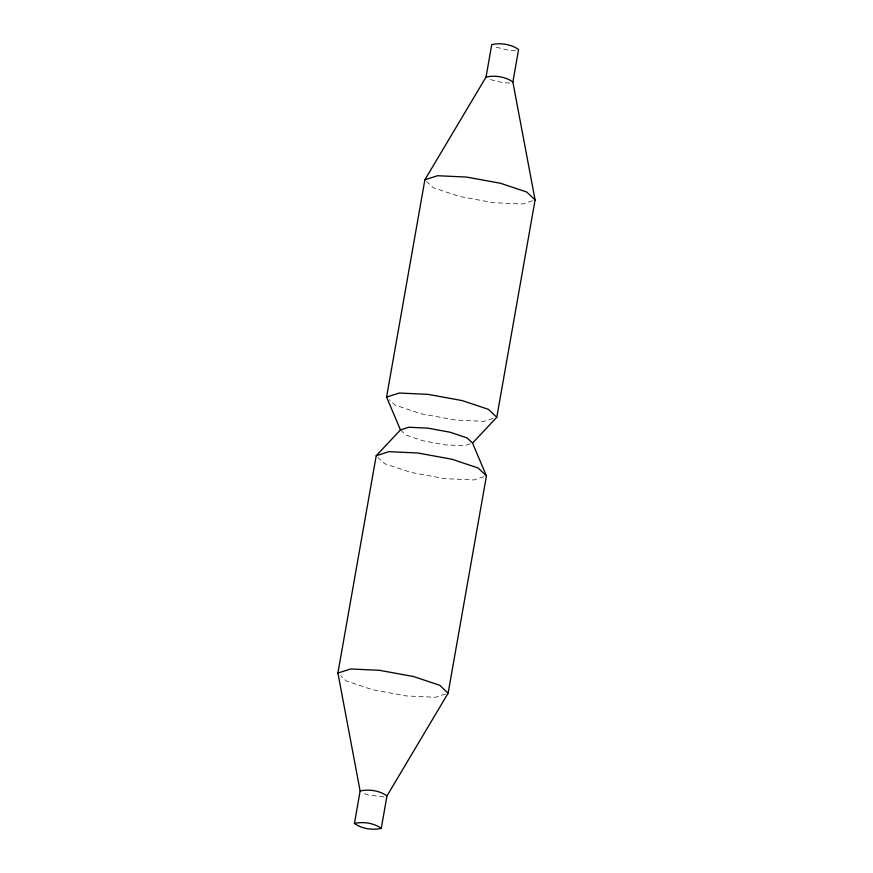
<?xml version="1.0" encoding="UTF-8"?>
<svg xmlns="http://www.w3.org/2000/svg" width="873" height="873" viewBox="0 0 873 873"><rect width="100%" height="100%" fill="white"/><g stroke="black" fill="none" stroke-linecap="round" stroke-linejoin="round"><path stroke-width="0.65" stroke-dasharray="4.37 3.27" d="M532.563 200.757L522.403 204.02L493.507 202.689L459.449 196.458L433.237 187.717L426.733 181.551M492.972 418.483L484.089 421.332L455.193 420L421.135 413.78L394.912 405.028L389.347 399.747M470.165 443.855L464.24 445.754L445.339 444.881L423.067 440.81L405.934 435.092L401.373 430.771M483.904 476.702L473.744 479.964L444.859 478.633L410.79 472.402L384.578 463.661L378.074 457.496M445.579 694.024L435.431 697.276L406.534 695.945L372.476 689.725L346.265 680.973L340.688 675.691M515.496 50.547L508.457 50.219L493.769 46.575M509.777 83L502.739 82.673L488.051 79.028M383.891 796.896L368.559 795.052L362.175 792.924"/><path stroke-width="1.31" d="M337.906 673.05L376.219 455.739L400.467 429.909L408.76 427.246L427.661 428.119L449.933 432.19L467.066 437.908L472.533 443.091L486.436 475.894L448.122 693.206L386.979 795.903L381.261 828.357C372.564 830.376 361.629 828.772 354.416 823.446L360.134 790.993L337.906 673.05L350.597 668.98L379.493 670.311L413.551 676.542L439.763 685.283L448.122 693.206M400.467 429.909L386.564 397.106L424.878 179.794L486.021 77.097L491.739 44.643C500.436 42.624 511.371 44.228 518.584 49.554L512.866 82.007L535.094 199.95L496.781 417.261L472.533 443.091M486.021 77.097C494.707 75.078 505.653 76.682 512.866 82.007M424.878 179.794L437.569 175.724L466.466 177.055L500.524 183.275L526.735 192.027L535.094 199.95M386.564 397.106L399.256 393.036L428.141 394.367L462.21 400.598L488.422 409.339L496.781 417.261M376.219 455.739L388.911 451.668L417.807 453L451.865 459.22L478.088 467.972L486.436 475.894M360.134 790.993C368.832 788.985 379.777 790.589 386.979 795.903M354.416 823.446C363.113 821.438 374.048 823.043 381.261 828.357"/></g></svg>
